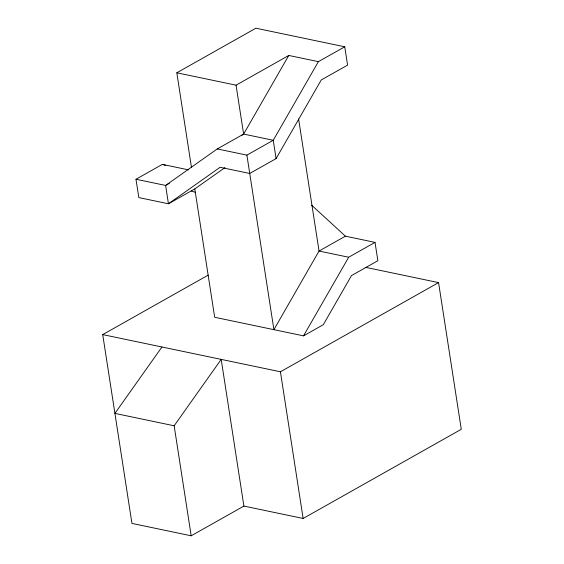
<?xml version="1.0" encoding="UTF-8"?>
<svg xmlns="http://www.w3.org/2000/svg" width="564" height="564" viewBox="0 0 564 564"><rect width="100%" height="100%" fill="white"/><g stroke="black" fill="none" stroke-linecap="round" stroke-linejoin="round"><path stroke-width="0.85" d="M241.477 135.6L243.627 134.077L288.775 55.455L318.392 61.652L344.745 46.791L347.586 65.128L321.226 79.989L276.085 158.611L249.725 173.472L220.108 167.275L168.446 203.78L138.829 197.583L135.987 179.246L162.347 164.385L188.58 169.87M318.392 61.652L273.244 140.274L246.891 155.135L217.267 148.938L165.605 185.443L135.987 179.246M303.524 335.862L348.672 257.24L375.025 242.379L377.866 260.709L351.506 275.577L323.292 324.709L303.524 335.862L214.672 317.271L194.799 188.919L224.937 167.621M161.953 346.994L114.915 413.391L174.156 425.785L221.194 359.388L243.902 506.077L191.182 535.8L131.948 523.406L102.718 334.6L208.151 275.147M191.429 167.12L176.821 72.784L255.894 28.2L344.745 46.791M176.821 72.784L236.055 85.178L288.775 55.455M217.267 148.938L243.627 134.077L273.244 140.274L276.085 158.611M169.369 183.321L165.605 185.443L168.446 203.78L194.799 188.919M375.025 242.379L345.408 236.182L319.048 251.043L273.907 329.665L246.891 155.135M102.718 334.6L280.428 371.782L438.573 282.606L461.281 429.296L303.136 518.471L243.902 506.077M348.672 257.24L319.048 251.043L298.603 118.976M365.599 267.336L438.573 282.606M162.347 164.385L165.696 165.449M191.14 190.97L195.327 192.303M311.68 205.24L345.408 236.182M236.055 85.178L243.627 134.077M280.428 371.782L303.136 518.471M174.156 425.785L191.182 535.8"/></g></svg>
